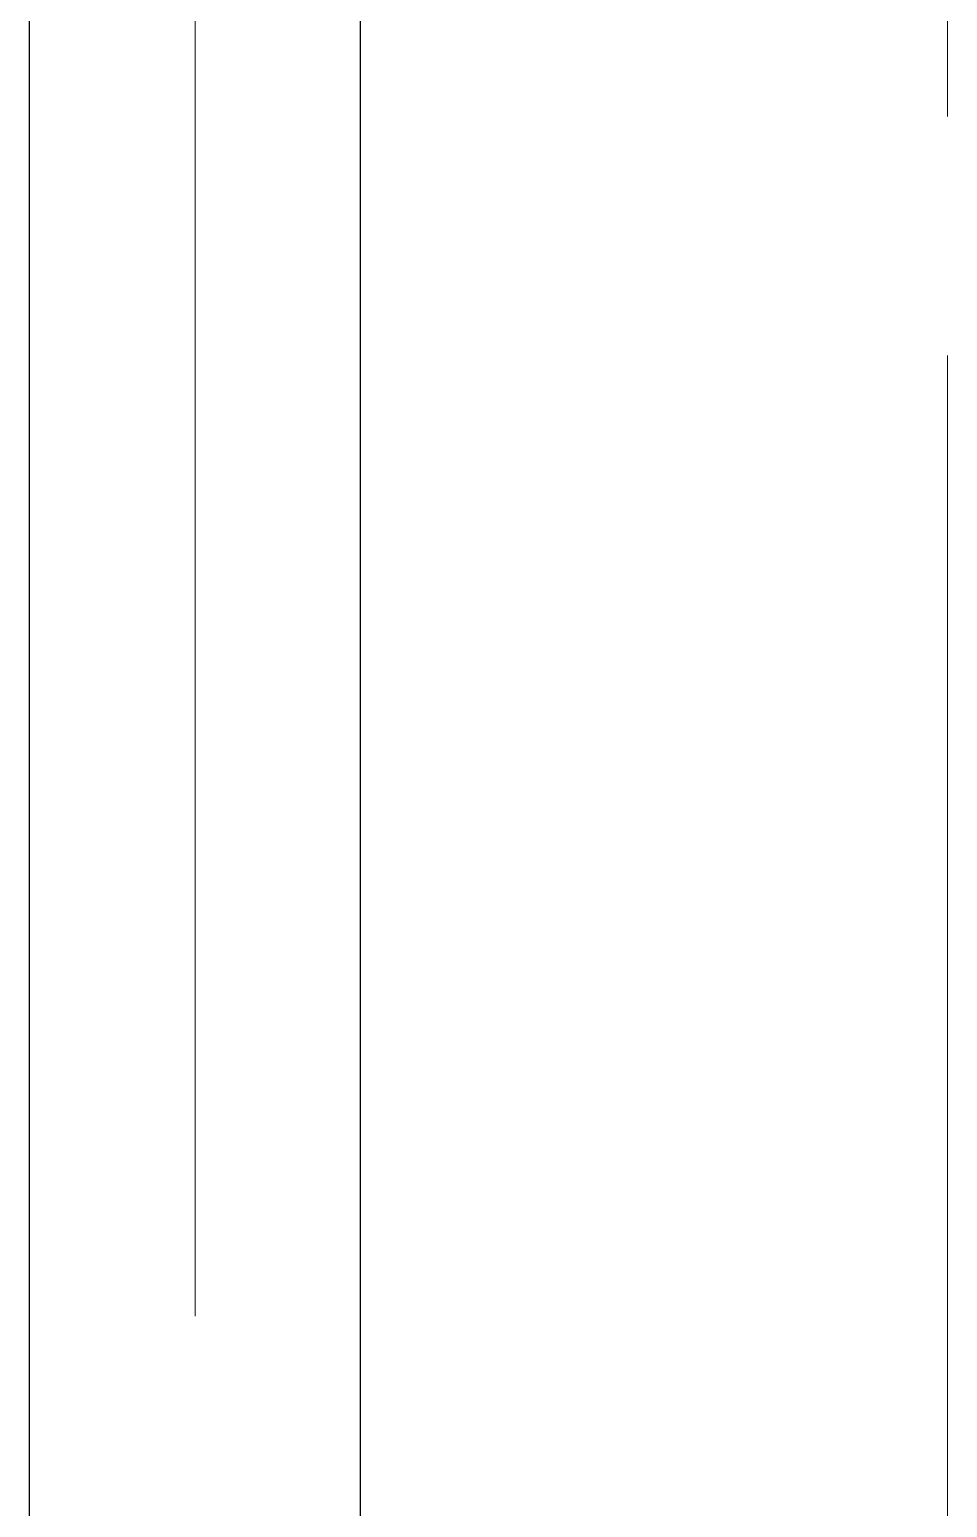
# Model space of a CAD drawing. Extents: x 0 to 3160, y 0 to 2315.
# Drawn here: x 1134.9 to 1195.9, y 648.9 to 747.1 of the extents above; entities that cross this region are included whole.
import ezdxf

# ---------------------------------------------------------------- set-up
doc = ezdxf.new("R2010")
doc.units = 0
doc.header["$LTSCALE"] = 10
doc.header["$MEASUREMENT"] = 0
doc.linetypes.add('CENTER2', pattern=[28.575000000000003, 19.05, -3.175, 3.175, -3.175])
doc.layers.add('Cneter', color=1, linetype='CENTER2', lineweight=13)
doc.layers.add('DEF_LAYER_ASSEM_MEMBER', color=7, linetype='CONTINUOUS')

msp = doc.modelspace()

# ---------------------------------------------------------------- linework, layer by layer
at = {"layer": 'Cneter', "lineweight": 5, "ltscale": 0.5}
for p, q in [((1145.852421670224, 518.718725526146), (1145.852421670224, 1400.506449389311)), ((1195.852421670226, 344.4308656690952), (1195.852421670225, 821.803184180372))]:
    msp.add_line(p, q, dxfattribs=at)
at = {"layer": 'DEF_LAYER_ASSEM_MEMBER', "color": 7, "linetype": 'Continuous'}
for p, q in [((1134.852421670224, 533.0289390519096), (1134.852421670224, 776.5531847748721)), ((1156.852421670224, 533.0289390519096), (1156.852421670224, 776.553191440172))]:
    msp.add_line(p, q, dxfattribs=at)

doc.saveas('drawing.dxf')
